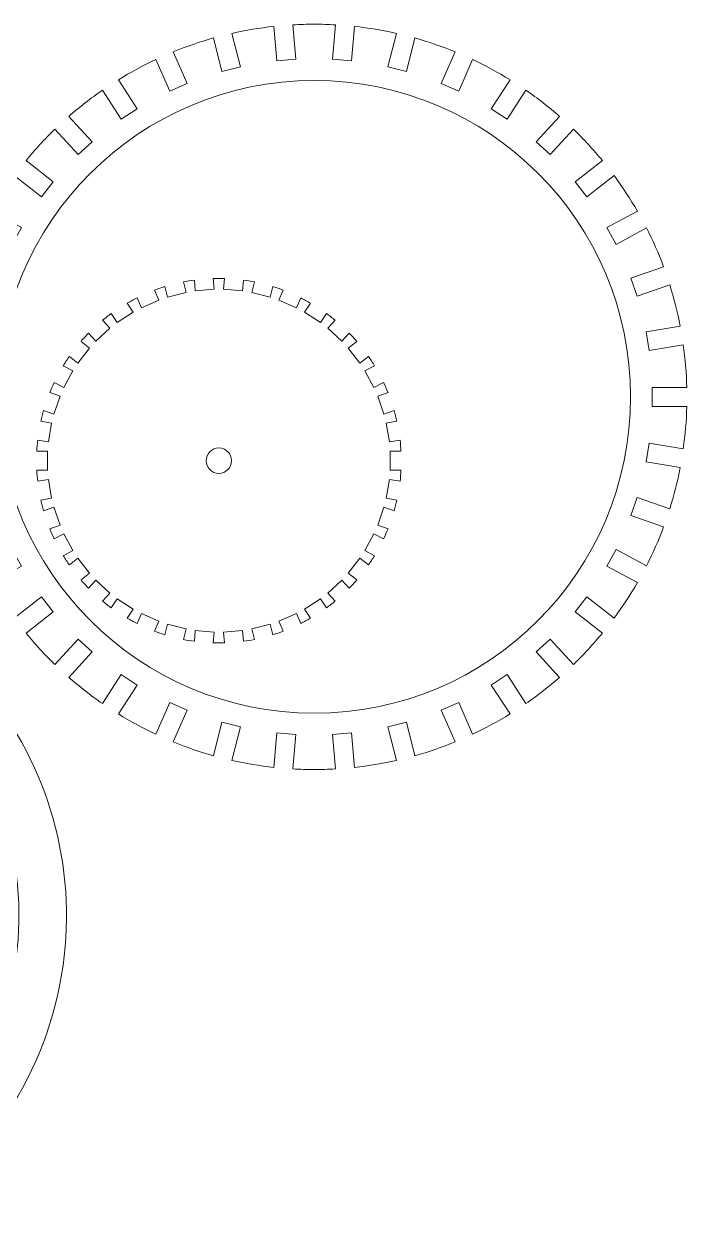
# Model space of a CAD drawing. Header units: millimetres. Extents: x -402 to 398, y -191 to 191.
# Drawn here: x 188.9 to 397.9, y -191.1 to 191.1 of the extents above; entities that cross this region are included whole.
import ezdxf

# ---------------------------------------------------------------- set-up
doc = ezdxf.new("R2010")
doc.units = ezdxf.units.MM
doc.header["$MEASUREMENT"] = 0
doc.layers.add('Layer 1', color=7, linetype='Continuous')

msp = doc.modelspace()

# ---------------------------------------------------------------- linework, layer by layer
at = {"layer": 'Layer 1', "color": 250, "lineweight": 20}
for points, knots in [([(163.9455, 89.9192), (163.3335, 85.531), (162.9638, 81.0653), (162.8503, 76.5359), (162.8503, 76.5359), (162.8503, 76.5359), (173.7305, 76.5359), (173.7305, 76.5359), (173.7305, 76.5359), (173.7305, 76.5359), (173.7305, 70.536), (173.7305, 70.536), (173.7305, 70.536), (173.7305, 70.536), (162.8503, 70.536), (162.8503, 70.536), (162.8503, 70.536), (162.9638, 66.0066), (163.3335, 61.5409), (163.9455, 57.1527), (163.9455, 57.1527), (163.9455, 57.1527), (174.6908, 58.9458), (174.6908, 58.9458), (174.6908, 58.9458), (174.6908, 58.9458), (175.6784, 53.0278), (175.6784, 53.0278), (175.6784, 53.0278), (175.6784, 53.0278), (164.9259, 51.2335), (164.9259, 51.2335), (164.9259, 51.2335), (165.7777, 46.799), (166.8786, 42.4532), (168.2137, 38.2111), (168.2137, 38.2111), (168.2137, 38.2111), (178.5333, 41.7538), (178.5333, 41.7538), (178.5333, 41.7538), (178.5333, 41.7538), (180.4816, 36.079), (180.4816, 36.079), (180.4816, 36.079), (180.4816, 36.079), (170.1614, 32.5361), (170.1614, 32.5361), (170.1614, 32.5361), (171.7319, 28.3171), (173.5377, 24.2127), (175.563, 20.2387), (175.563, 20.2387), (175.563, 20.2387), (185.1532, 25.4287), (185.1532, 25.4287), (185.1532, 25.4287), (185.1532, 25.4287), (188.0089, 20.1519), (188.0089, 20.1519), (188.0089, 20.1519), (188.0089, 20.1519), (178.4233, 14.9644), (178.4233, 14.9644), (178.4233, 14.9644), (180.6641, 11.0734), (183.1212, 7.3227), (185.7784, 3.7289), (185.7784, 3.7289), (185.7784, 3.7289), (194.3697, 10.4158), (194.3697, 10.4158), (194.3697, 10.4158), (194.3697, 10.4158), (198.055, 5.681), (198.055, 5.681), (198.055, 5.681), (198.055, 5.681), (189.4669, -1.0034), (189.4669, -1.0034), (189.4669, -1.0034), (192.3104, -4.4664), (195.3481, -7.764), (198.5631, -10.8796), (198.5631, -10.8796), (198.5631, -10.8796), (205.9316, -2.8753), (205.9316, -2.8753), (205.9316, -2.8753), (205.9316, -2.8753), (210.3459, -6.9389), (210.3459, -6.9389), (210.3459, -6.9389), (210.3459, -6.9389), (202.9764, -14.9444), (202.9764, -14.9444), (202.9764, -14.9444), (206.3425, -17.8905), (209.8783, -20.6475), (213.5671, -23.1991), (213.5671, -23.1991), (213.5671, -23.1991), (219.5235, -14.0822), (219.5235, -14.0822), (219.5235, -14.0822), (219.5235, -14.0822), (224.5464, -17.3638), (224.5464, -17.3638), (224.5464, -17.3638), (224.5464, -17.3638), (218.587, -26.4854), (218.587, -26.4854), (218.587, -26.4854), (222.384, -28.835), (226.3248, -30.9745), (230.3931, -32.8876), (230.3931, -32.8876), (230.3931, -32.8876), (234.7745, -22.8991), (234.7745, -22.8991), (234.7745, -22.8991), (234.7745, -22.8991), (240.2691, -25.3092), (240.2691, -25.3092), (240.2691, -25.3092), (240.2691, -25.3092), (235.8864, -35.3007), (235.8864, -35.3007), (235.8864, -35.3007), (240.0093, -36.9868), (244.2492, -38.4454), (248.5907, -39.661), (248.5907, -39.661), (248.5907, -39.661), (251.2689, -29.0854), (251.2689, -29.0854), (251.2689, -29.0854), (251.2689, -29.0854), (257.0852, -30.5583), (257.0852, -30.5583), (257.0852, -30.5583), (257.0852, -30.5583), (254.4082, -41.1297), (254.4082, -41.1297), (254.4082, -41.1297), (258.7388, -42.1053), (263.16, -42.8419), (267.6571, -43.3248), (267.6571, -43.3248), (267.6571, -43.3248), (268.5564, -32.4725), (268.5564, -32.4725), (268.5564, -32.4725), (268.5564, -32.4725), (274.5358, -32.968), (274.5358, -32.968), (274.5358, -32.968), (274.5358, -32.968), (273.6371, -43.8138), (273.6371, -43.8138), (273.6371, -43.8138), (275.859, -43.9389), (278.0974, -44.0023), (280.3506, -44.0023), (280.3506, -44.0023), (282.6039, -44.0023), (284.8424, -43.9389), (287.0644, -43.8138), (287.0644, -43.8138), (287.0644, -43.8138), (286.1657, -32.968), (286.1657, -32.968), (286.1657, -32.968), (286.1657, -32.968), (292.1451, -32.4725), (292.1451, -32.4725), (292.1451, -32.4725), (292.1451, -32.4725), (293.0443, -43.3249), (293.0443, -43.3249), (293.0443, -43.3249), (297.5415, -42.842), (301.9627, -42.1054), (306.2933, -41.1299), (306.2933, -41.1299), (306.2933, -41.1299), (303.6163, -30.5583), (303.6163, -30.5583), (303.6163, -30.5583), (303.6163, -30.5583), (309.4327, -29.0854), (309.4327, -29.0854), (309.4327, -29.0854), (309.4327, -29.0854), (312.1109, -39.6612), (312.1109, -39.6612), (312.1109, -39.6612), (316.4523, -38.4457), (320.6923, -36.987), (324.8151, -35.301), (324.8151, -35.301), (324.8151, -35.301), (320.4323, -25.3092), (320.4323, -25.3092), (320.4323, -25.3092), (320.4323, -25.3092), (325.9269, -22.8991), (325.9269, -22.8991), (325.9269, -22.8991), (325.9269, -22.8991), (330.3084, -32.8879), (330.3084, -32.8879), (330.3084, -32.8879), (334.3767, -30.9749), (338.3175, -28.8354), (342.1145, -26.4857), (342.1145, -26.4857), (342.1145, -26.4857), (336.155, -17.3639), (336.155, -17.3639), (336.155, -17.3639), (336.155, -17.3639), (341.178, -14.0822), (341.178, -14.0822), (341.178, -14.0822), (341.178, -14.0822), (347.1345, -23.1994), (347.1345, -23.1994), (347.1345, -23.1994), (350.8233, -20.6479), (354.3591, -17.8909), (357.7252, -14.9448), (357.7252, -14.9448), (357.7252, -14.9448), (350.3555, -6.9391), (350.3555, -6.9391), (350.3555, -6.9391), (350.3555, -6.9391), (354.7698, -2.8754), (354.7698, -2.8754), (354.7698, -2.8754), (354.7698, -2.8754), (362.1386, -10.88), (362.1386, -10.88), (362.1386, -10.88), (365.3536, -7.7644), (368.3913, -4.4668), (371.2349, -1.0037), (371.2349, -1.0037), (371.2349, -1.0037), (362.6465, 5.6809), (362.6465, 5.6809), (362.6465, 5.6809), (362.6465, 5.6809), (366.3317, 10.4158), (366.3317, 10.4158), (366.3317, 10.4158), (366.3317, 10.4158), (374.9234, 3.7286), (374.9234, 3.7286), (374.9234, 3.7286), (377.5806, 7.3224), (380.0377, 11.0731), (382.2785, 14.9641), (382.2785, 14.9641), (382.2785, 14.9641), (372.6927, 20.1517), (372.6927, 20.1517), (372.6927, 20.1517), (372.6927, 20.1517), (375.5483, 25.4287), (375.5483, 25.4287), (375.5483, 25.4287), (375.5483, 25.4287), (385.1389, 20.2385), (385.1389, 20.2385), (385.1389, 20.2385), (387.1641, 24.2124), (388.97, 28.3168), (390.5404, 32.5358), (390.5404, 32.5358), (390.5404, 32.5358), (380.22, 36.0788), (380.22, 36.0788), (380.22, 36.0788), (380.22, 36.0788), (382.168, 41.7538), (382.168, 41.7538), (382.168, 41.7538), (382.168, 41.7538), (392.4883, 38.2109), (392.4883, 38.2109), (392.4883, 38.2109), (393.8233, 42.4529), (394.9243, 46.7988), (395.776, 51.2332), (395.776, 51.2332), (395.776, 51.2332), (385.0231, 53.0276), (385.0231, 53.0276), (385.0231, 53.0276), (385.0231, 53.0276), (386.0105, 58.9457), (386.0105, 58.9457), (386.0105, 58.9457), (386.0105, 58.9457), (396.7565, 57.1525), (396.7565, 57.1525), (396.7565, 57.1525), (397.3685, 61.5407), (397.7382, 66.0065), (397.8517, 70.5359), (397.8517, 70.5359), (397.8517, 70.5359), (386.9711, 70.5359), (386.9711, 70.5359), (386.9711, 70.5359), (386.9711, 70.5359), (386.9711, 76.5358), (386.9711, 76.5358), (386.9711, 76.5358), (386.9711, 76.5358), (397.8518, 76.5358), (397.8518, 76.5358), (397.8518, 76.5358), (397.7383, 81.0652), (397.3686, 85.531), (396.7566, 89.9192), (396.7566, 89.9192), (396.7566, 89.9192), (386.0108, 88.126), (386.0108, 88.126), (386.0108, 88.126), (386.0108, 88.126), (385.0232, 94.044), (385.0232, 94.044), (385.0232, 94.044), (385.0232, 94.044), (395.7762, 95.8383), (395.7762, 95.8383), (395.7762, 95.8383), (394.9244, 100.2729), (393.8234, 104.6188), (392.4884, 108.8609), (392.4884, 108.8609), (392.4884, 108.8609), (382.1683, 105.318), (382.1683, 105.318), (382.1683, 105.318), (382.1683, 105.318), (380.22, 110.9928), (380.22, 110.9928), (380.22, 110.9928), (380.22, 110.9928), (390.5406, 114.5359), (390.5406, 114.5359), (390.5406, 114.5359), (388.9701, 118.7549), (387.1643, 122.8593), (385.139, 126.8333), (385.139, 126.8333), (385.139, 126.8333), (375.5484, 121.6431), (375.5484, 121.6431), (375.5484, 121.6431), (375.5484, 121.6431), (372.6927, 126.9199), (372.6927, 126.9199), (372.6927, 126.9199), (372.6927, 126.9199), (382.2787, 132.1076), (382.2787, 132.1076), (382.2787, 132.1076), (380.0379, 135.9987), (377.5807, 139.7493), (374.9236, 143.3432), (374.9236, 143.3432), (374.9236, 143.3432), (366.3319, 136.656), (366.3319, 136.656), (366.3319, 136.656), (366.3319, 136.656), (362.6466, 141.3908), (362.6466, 141.3908), (362.6466, 141.3908), (362.6466, 141.3908), (371.2351, 148.0755), (371.2351, 148.0755), (371.2351, 148.0755), (368.3915, 151.5385), (365.3538, 154.8361), (362.1388, 157.9517), (362.1388, 157.9517), (362.1388, 157.9517), (354.77, 149.9471), (354.77, 149.9471), (354.77, 149.9471), (354.77, 149.9471), (350.3557, 154.0107), (350.3557, 154.0107), (350.3557, 154.0107), (350.3557, 154.0107), (357.7255, 162.0165), (357.7255, 162.0165), (357.7255, 162.0165), (354.3593, 164.9626), (350.8235, 167.7197), (347.1347, 170.2712), (347.1347, 170.2712), (347.1347, 170.2712), (341.1781, 161.154), (341.1781, 161.154), (341.1781, 161.154), (341.1781, 161.154), (336.1552, 164.4356), (336.1552, 164.4356), (336.1552, 164.4356), (336.1552, 164.4356), (342.1148, 173.5575), (342.1148, 173.5575), (342.1148, 173.5575), (338.3178, 175.9071), (334.377, 178.0466), (330.3086, 179.9597), (330.3086, 179.9597), (330.3086, 179.9597), (325.9271, 169.9709), (325.9271, 169.9709), (325.9271, 169.9709), (325.9271, 169.9709), (320.4325, 172.381), (320.4325, 172.381), (320.4325, 172.381), (320.4325, 172.381), (324.8153, 182.3728), (324.8153, 182.3728), (324.8153, 182.3728), (320.6924, 184.0589), (316.4525, 185.5175), (312.1109, 186.7331), (312.1109, 186.7331), (312.1109, 186.7331), (309.4327, 176.1572), (309.4327, 176.1572), (309.4327, 176.1572), (309.4327, 176.1572), (303.6164, 177.6301), (303.6164, 177.6301), (303.6164, 177.6301), (303.6164, 177.6301), (306.2935, 188.2017), (306.2935, 188.2017), (306.2935, 188.2017), (301.9628, 189.1773), (297.5416, 189.9139), (293.0445, 190.3968), (293.0445, 190.3968), (293.0445, 190.3968), (292.1452, 179.5443), (292.1452, 179.5443), (292.1452, 179.5443), (292.1452, 179.5443), (286.1658, 180.0398), (286.1658, 180.0398), (286.1658, 180.0398), (286.1658, 180.0398), (287.0645, 190.8857), (287.0645, 190.8857), (287.0645, 190.8857), (284.8427, 191.0108), (282.6044, 191.0742), (280.3513, 191.0742), (280.3513, 191.0742), (278.0979, 191.0742), (275.8593, 191.0108), (273.6372, 190.8857), (273.6372, 190.8857), (273.6372, 190.8857), (274.5359, 180.0398), (274.5359, 180.0398), (274.5359, 180.0398), (274.5359, 180.0398), (268.5565, 179.5443), (268.5565, 179.5443), (268.5565, 179.5443), (268.5565, 179.5443), (267.6572, 190.3967), (267.6572, 190.3967), (267.6572, 190.3967), (263.1601, 189.9138), (258.7389, 189.1772), (254.4083, 188.2016), (254.4083, 188.2016), (254.4083, 188.2016), (257.0853, 177.6301), (257.0853, 177.6301), (257.0853, 177.6301), (257.0853, 177.6301), (251.2689, 176.1572), (251.2689, 176.1572), (251.2689, 176.1572), (251.2689, 176.1572), (248.5908, 186.733), (248.5908, 186.733), (248.5908, 186.733), (244.2493, 185.5174), (240.0094, 184.0587), (235.8866, 182.3727), (235.8866, 182.3727), (235.8866, 182.3727), (240.2693, 172.381), (240.2693, 172.381), (240.2693, 172.381), (240.2693, 172.381), (234.7747, 169.9709), (234.7747, 169.9709), (234.7747, 169.9709), (234.7747, 169.9709), (230.3933, 179.9596), (230.3933, 179.9596), (230.3933, 179.9596), (226.3249, 178.0465), (222.3842, 175.907), (218.5872, 173.5574), (218.5872, 173.5574), (218.5872, 173.5574), (224.5466, 164.4357), (224.5466, 164.4357), (224.5466, 164.4357), (224.5466, 164.4357), (219.5236, 161.154), (219.5236, 161.154), (219.5236, 161.154), (219.5236, 161.154), (213.5672, 170.271), (213.5672, 170.271), (213.5672, 170.271), (209.8784, 167.7195), (206.3427, 164.9625), (202.9765, 162.0164), (202.9765, 162.0164), (202.9765, 162.0164), (210.3461, 154.0109), (210.3461, 154.0109), (210.3461, 154.0109), (210.3461, 154.0109), (205.9318, 149.9472), (205.9318, 149.9472), (205.9318, 149.9472), (205.9318, 149.9472), (198.5632, 157.9516), (198.5632, 157.9516), (198.5632, 157.9516), (195.3482, 154.836), (192.3105, 151.5384), (189.467, 148.0754), (189.467, 148.0754), (189.467, 148.0754), (198.0551, 141.3909), (198.0551, 141.3909), (198.0551, 141.3909), (198.0551, 141.3909), (194.3699, 136.656), (194.3699, 136.656), (194.3699, 136.656), (194.3699, 136.656), (185.7784, 143.343), (185.7784, 143.343), (185.7784, 143.343), (183.1213, 139.7492), (180.6641, 135.9986), (178.4234, 132.1076), (178.4234, 132.1076), (178.4234, 132.1076), (188.0089, 126.9201), (188.0089, 126.9201), (188.0089, 126.9201), (188.0089, 126.9201), (185.1533, 121.6431), (185.1533, 121.6431), (185.1533, 121.6431), (185.1533, 121.6431), (175.563, 126.8331), (175.563, 126.8331), (175.563, 126.8331), (173.5378, 122.8592), (171.7319, 118.7549), (170.1615, 114.5359), (170.1615, 114.5359), (170.1615, 114.5359), (180.4816, 110.993), (180.4816, 110.993), (180.4816, 110.993), (180.4816, 110.993), (178.5336, 105.318), (178.5336, 105.318), (178.5336, 105.318), (178.5336, 105.318), (168.2137, 108.8608), (168.2137, 108.8608), (168.2137, 108.8608), (166.8787, 104.6188), (165.7777, 100.273), (164.926, 95.8385), (164.926, 95.8385), (164.926, 95.8385), (175.6785, 94.0442), (175.6785, 94.0442), (175.6785, 94.0442), (175.6785, 94.0442), (174.6911, 88.1261), (174.6911, 88.1261), (174.6911, 88.1261), (174.6911, 88.1261), (163.9455, 89.9192), (163.9455, 89.9192)], [0, 0, 0, 0, 0.00645161, 0.00645161, 0.00645161, 0.00645161, 0.01290323, 0.01290323, 0.01290323, 0.01290323, 0.01935484, 0.01935484, 0.01935484, 0.01935484, 0.02580645, 0.02580645, 0.02580645, 0.02580645, 0.03225806, 0.03225806, 0.03225806, 0.03225806, 0.03870968, 0.03870968, 0.03870968, 0.03870968, 0.04516129, 0.04516129, 0.04516129, 0.04516129, 0.0516129, 0.0516129, 0.0516129, 0.0516129, 0.05806452, 0.05806452, 0.05806452, 0.05806452, 0.06451613, 0.06451613, 0.06451613, 0.06451613, 0.07096774, 0.07096774, 0.07096774, 0.07096774, 0.07741935, 0.07741935, 0.07741935, 0.07741935, 0.08387097, 0.08387097, 0.08387097, 0.08387097, 0.09032258, 0.09032258, 0.09032258, 0.09032258, 0.09677419, 0.09677419, 0.09677419, 0.09677419, 0.10322581, 0.10322581, 0.10322581, 0.10322581, 0.10967742, 0.10967742, 0.10967742, 0.10967742, 0.11612903, 0.11612903, 0.11612903, 0.11612903, 0.12258065, 0.12258065, 0.12258065, 0.12258065, 0.12903226, 0.12903226, 0.12903226, 0.12903226, 0.13548387, 0.13548387, 0.13548387, 0.13548387, 0.14193548, 0.14193548, 0.14193548, 0.14193548, 0.1483871, 0.1483871, 0.1483871, 0.1483871, 0.15483871, 0.15483871, 0.15483871, 0.15483871, 0.16129032, 0.16129032, 0.16129032, 0.16129032, 0.16774194, 0.16774194, 0.16774194, 0.16774194, 0.17419355, 0.17419355, 0.17419355, 0.17419355, 0.18064516, 0.18064516, 0.18064516, 0.18064516, 0.18709677, 0.18709677, 0.18709677, 0.18709677, 0.19354839, 0.19354839, 0.19354839, 0.19354839, 0.2, 0.2, 0.2, 0.2, 0.20645161, 0.20645161, 0.20645161, 0.20645161, 0.21290323, 0.21290323, 0.21290323, 0.21290323, 0.21935484, 0.21935484, 0.21935484, 0.21935484, 0.22580645, 0.22580645, 0.22580645, 0.22580645, 0.23225806, 0.23225806, 0.23225806, 0.23225806, 0.23870968, 0.23870968, 0.23870968, 0.23870968, 0.24516129, 0.24516129, 0.24516129, 0.24516129, 0.2516129, 0.2516129, 0.2516129, 0.2516129, 0.25806452, 0.25806452, 0.25806452, 0.25806452, 0.26451613, 0.26451613, 0.26451613, 0.26451613, 0.27096774, 0.27096774, 0.27096774, 0.27096774, 0.27741935, 0.27741935, 0.27741935, 0.27741935, 0.28387097, 0.28387097, 0.28387097, 0.28387097, 0.29032258, 0.29032258, 0.29032258, 0.29032258, 0.29677419, 0.29677419, 0.29677419, 0.29677419, 0.30322581, 0.30322581, 0.30322581, 0.30322581, 0.30967742, 0.30967742, 0.30967742, 0.30967742, 0.31612903, 0.31612903, 0.31612903, 0.31612903, 0.32258065, 0.32258065, 0.32258065, 0.32258065, 0.32903226, 0.32903226, 0.32903226, 0.32903226, 0.33548387, 0.33548387, 0.33548387, 0.33548387, 0.34193548, 0.34193548, 0.34193548, 0.34193548, 0.3483871, 0.3483871, 0.3483871, 0.3483871, 0.35483871, 0.35483871, 0.35483871, 0.35483871, 0.36129032, 0.36129032, 0.36129032, 0.36129032, 0.36774194, 0.36774194, 0.36774194, 0.36774194, 0.37419355, 0.37419355, 0.37419355, 0.37419355, 0.38064516, 0.38064516, 0.38064516, 0.38064516, 0.38709677, 0.38709677, 0.38709677, 0.38709677, 0.39354839, 0.39354839, 0.39354839, 0.39354839, 0.4, 0.4, 0.4, 0.4, 0.40645161, 0.40645161, 0.40645161, 0.40645161, 0.41290323, 0.41290323, 0.41290323, 0.41290323, 0.41935484, 0.41935484, 0.41935484, 0.41935484, 0.42580645, 0.42580645, 0.42580645, 0.42580645, 0.43225806, 0.43225806, 0.43225806, 0.43225806, 0.43870968, 0.43870968, 0.43870968, 0.43870968, 0.44516129, 0.44516129, 0.44516129, 0.44516129, 0.4516129, 0.4516129, 0.4516129, 0.4516129, 0.45806452, 0.45806452, 0.45806452, 0.45806452, 0.46451613, 0.46451613, 0.46451613, 0.46451613, 0.47096774, 0.47096774, 0.47096774, 0.47096774, 0.47741935, 0.47741935, 0.47741935, 0.47741935, 0.48387097, 0.48387097, 0.48387097, 0.48387097, 0.49032258, 0.49032258, 0.49032258, 0.49032258, 0.49677419, 0.49677419, 0.49677419, 0.49677419, 0.50322581, 0.50322581, 0.50322581, 0.50322581, 0.50967742, 0.50967742, 0.50967742, 0.50967742, 0.51612903, 0.51612903, 0.51612903, 0.51612903, 0.52258065, 0.52258065, 0.52258065, 0.52258065, 0.52903226, 0.52903226, 0.52903226, 0.52903226, 0.53548387, 0.53548387, 0.53548387, 0.53548387, 0.54193548, 0.54193548, 0.54193548, 0.54193548, 0.5483871, 0.5483871, 0.5483871, 0.5483871, 0.55483871, 0.55483871, 0.55483871, 0.55483871, 0.56129032, 0.56129032, 0.56129032, 0.56129032, 0.56774194, 0.56774194, 0.56774194, 0.56774194, 0.57419355, 0.57419355, 0.57419355, 0.57419355, 0.58064516, 0.58064516, 0.58064516, 0.58064516, 0.58709677, 0.58709677, 0.58709677, 0.58709677, 0.59354839, 0.59354839, 0.59354839, 0.59354839, 0.6, 0.6, 0.6, 0.6, 0.60645161, 0.60645161, 0.60645161, 0.60645161, 0.61290323, 0.61290323, 0.61290323, 0.61290323, 0.61935484, 0.61935484, 0.61935484, 0.61935484, 0.62580645, 0.62580645, 0.62580645, 0.62580645, 0.63225806, 0.63225806, 0.63225806, 0.63225806, 0.63870968, 0.63870968, 0.63870968, 0.63870968, 0.64516129, 0.64516129, 0.64516129, 0.64516129, 0.6516129, 0.6516129, 0.6516129, 0.6516129, 0.65806452, 0.65806452, 0.65806452, 0.65806452, 0.66451613, 0.66451613, 0.66451613, 0.66451613, 0.67096774, 0.67096774, 0.67096774, 0.67096774, 0.67741935, 0.67741935, 0.67741935, 0.67741935, 0.68387097, 0.68387097, 0.68387097, 0.68387097, 0.69032258, 0.69032258, 0.69032258, 0.69032258, 0.69677419, 0.69677419, 0.69677419, 0.69677419, 0.70322581, 0.70322581, 0.70322581, 0.70322581, 0.70967742, 0.70967742, 0.70967742, 0.70967742, 0.71612903, 0.71612903, 0.71612903, 0.71612903, 0.72258065, 0.72258065, 0.72258065, 0.72258065, 0.72903226, 0.72903226, 0.72903226, 0.72903226, 0.73548387, 0.73548387, 0.73548387, 0.73548387, 0.74193548, 0.74193548, 0.74193548, 0.74193548, 0.7483871, 0.7483871, 0.7483871, 0.7483871, 0.75483871, 0.75483871, 0.75483871, 0.75483871, 0.76129032, 0.76129032, 0.76129032, 0.76129032, 0.76774194, 0.76774194, 0.76774194, 0.76774194, 0.77419355, 0.77419355, 0.77419355, 0.77419355, 0.78064516, 0.78064516, 0.78064516, 0.78064516, 0.78709677, 0.78709677, 0.78709677, 0.78709677, 0.79354839, 0.79354839, 0.79354839, 0.79354839, 0.8, 0.8, 0.8, 0.8, 0.80645161, 0.80645161, 0.80645161, 0.80645161, 0.81290323, 0.81290323, 0.81290323, 0.81290323, 0.81935484, 0.81935484, 0.81935484, 0.81935484, 0.82580645, 0.82580645, 0.82580645, 0.82580645, 0.83225806, 0.83225806, 0.83225806, 0.83225806, 0.83870968, 0.83870968, 0.83870968, 0.83870968, 0.84516129, 0.84516129, 0.84516129, 0.84516129, 0.8516129, 0.8516129, 0.8516129, 0.8516129, 0.85806452, 0.85806452, 0.85806452, 0.85806452, 0.86451613, 0.86451613, 0.86451613, 0.86451613, 0.87096774, 0.87096774, 0.87096774, 0.87096774, 0.87741935, 0.87741935, 0.87741935, 0.87741935, 0.88387097, 0.88387097, 0.88387097, 0.88387097, 0.89032258, 0.89032258, 0.89032258, 0.89032258, 0.89677419, 0.89677419, 0.89677419, 0.89677419, 0.90322581, 0.90322581, 0.90322581, 0.90322581, 0.90967742, 0.90967742, 0.90967742, 0.90967742, 0.91612903, 0.91612903, 0.91612903, 0.91612903, 0.92258065, 0.92258065, 0.92258065, 0.92258065, 0.92903226, 0.92903226, 0.92903226, 0.92903226, 0.93548387, 0.93548387, 0.93548387, 0.93548387, 0.94193548, 0.94193548, 0.94193548, 0.94193548, 0.9483871, 0.9483871, 0.9483871, 0.9483871, 0.95483871, 0.95483871, 0.95483871, 0.95483871, 0.96129032, 0.96129032, 0.96129032, 0.96129032, 0.96774194, 0.96774194, 0.96774194, 0.96774194, 0.97419355, 0.97419355, 0.97419355, 0.97419355, 0.98064516, 0.98064516, 0.98064516, 0.98064516, 0.98709677, 0.98709677, 0.98709677, 0.98709677, 1, 1, 1, 1]), ([(280.3512, 173.3222), (335.4615, 173.3222), (380.1373, 128.6463), (380.1373, 73.5354), (380.1373, 73.5354), (380.137, 18.4251), (335.461, -26.2505), (280.3507, -26.2503), (280.3507, -26.2503), (225.2403, -26.2501), (180.5646, 18.4258), (180.5648, 73.5362), (180.5648, 73.5362), (180.5649, 128.6466), (225.2408, 173.3223), (280.3512, 173.3222)], [0, 0, 0, 0, 0.2, 0.2, 0.2, 0.2, 0.4, 0.4, 0.4, 0.4, 0.6, 0.6, 0.6, 0.6, 1, 1, 1, 1]), ([(229.9768, 107.1993), (229.9768, 107.1993), (231.3513, 104.0658), (231.3513, 104.0658), (231.3513, 104.0658), (231.3513, 104.0658), (225.8566, 101.6557), (225.8566, 101.6557), (225.8566, 101.6557), (225.8566, 101.6557), (224.4822, 104.7892), (224.4822, 104.7892), (224.4822, 104.7892), (223.4382, 104.2647), (222.4104, 103.7085), (221.4003, 103.1214), (221.4003, 103.1214), (221.4003, 103.1214), (223.2718, 100.2568), (223.2718, 100.2568), (223.2718, 100.2568), (223.2718, 100.2568), (218.2488, 96.9751), (218.2488, 96.9751), (218.2488, 96.9751), (218.2488, 96.9751), (216.3773, 99.8397), (216.3773, 99.8397), (216.3773, 99.8397), (215.4339, 99.1505), (214.5117, 98.4327), (213.612, 97.6874), (213.612, 97.6874), (213.612, 97.6874), (215.9295, 95.1699), (215.9295, 95.1699), (215.9295, 95.1699), (215.9295, 95.1699), (211.5151, 91.1062), (211.5151, 91.1062), (211.5151, 91.1062), (211.5151, 91.1062), (209.1977, 93.6237), (209.1977, 93.6237), (209.1977, 93.6237), (208.3806, 92.7886), (207.5891, 91.9288), (206.8244, 91.0456), (206.8244, 91.0456), (206.8244, 91.0456), (209.5246, 88.9439), (209.5246, 88.9439), (209.5246, 88.9439), (209.5246, 88.9439), (205.8393, 84.2091), (205.8393, 84.2091), (205.8393, 84.2091), (205.8393, 84.2091), (203.1391, 86.3107), (203.1391, 86.3107), (203.1391, 86.3107), (202.4706, 85.3525), (201.8314, 84.3742), (201.2225, 83.3771), (201.2225, 83.3771), (201.2225, 83.3771), (204.2318, 81.7486), (204.2318, 81.7486), (204.2318, 81.7486), (204.2318, 81.7486), (201.3761, 76.4717), (201.3761, 76.4717), (201.3761, 76.4717), (201.3761, 76.4717), (198.3668, 78.1003), (198.3668, 78.1003), (198.3668, 78.1003), (197.8651, 77.0452), (197.3957, 75.975), (196.9592, 74.8912), (196.9592, 74.8912), (196.9592, 74.8912), (200.1955, 73.7802), (200.1955, 73.7802), (200.1955, 73.7802), (200.1955, 73.7802), (198.2473, 68.1053), (198.2473, 68.1053), (198.2473, 68.1053), (198.2473, 68.1053), (195.011, 69.2163), (195.011, 69.2163), (195.011, 69.2163), (194.6898, 68.093), (194.4029, 66.9602), (194.1508, 65.8194), (194.1508, 65.8194), (194.1508, 65.8194), (197.5258, 65.2562), (197.5258, 65.2562), (197.5258, 65.2562), (197.5258, 65.2562), (196.5382, 59.338), (196.5382, 59.338), (196.5382, 59.338), (196.5382, 59.338), (193.1632, 59.9012), (193.1632, 59.9012), (193.1632, 59.9012), (193.0313, 58.7404), (192.9348, 57.5757), (192.8738, 56.409), (192.8738, 56.409), (192.8738, 56.409), (196.2955, 56.409), (196.2955, 56.409), (196.2955, 56.409), (196.2955, 56.409), (196.2955, 50.409), (196.2955, 50.409), (196.2955, 50.409), (196.2955, 50.409), (192.8738, 50.409), (192.8738, 50.409), (192.8738, 50.409), (192.9348, 49.2423), (193.0313, 48.0776), (193.1632, 46.9168), (193.1632, 46.9168), (193.1632, 46.9168), (196.5382, 47.48), (196.5382, 47.48), (196.5382, 47.48), (196.5382, 47.48), (197.5258, 41.5618), (197.5258, 41.5618), (197.5258, 41.5618), (197.5258, 41.5618), (194.1508, 40.9986), (194.1508, 40.9986), (194.1508, 40.9986), (194.4029, 39.8578), (194.6898, 38.725), (195.011, 37.6017), (195.011, 37.6017), (195.011, 37.6017), (198.2473, 38.7127), (198.2473, 38.7127), (198.2473, 38.7127), (198.2473, 38.7127), (200.1955, 33.0378), (200.1955, 33.0378), (200.1955, 33.0378), (200.1955, 33.0378), (196.9592, 31.9268), (196.9592, 31.9268), (196.9592, 31.9268), (197.3957, 30.843), (197.8651, 29.7728), (198.3668, 28.7177), (198.3668, 28.7177), (198.3668, 28.7177), (201.3761, 30.3463), (201.3761, 30.3463), (201.3761, 30.3463), (201.3761, 30.3463), (204.2318, 25.0694), (204.2318, 25.0694), (204.2318, 25.0694), (204.2318, 25.0694), (201.2225, 23.4409), (201.2225, 23.4409), (201.2225, 23.4409), (201.8314, 22.4438), (202.4706, 21.4655), (203.1391, 20.5073), (203.1391, 20.5073), (203.1391, 20.5073), (205.8393, 22.6089), (205.8393, 22.6089), (205.8393, 22.6089), (205.8393, 22.6089), (209.5246, 17.8741), (209.5246, 17.8741), (209.5246, 17.8741), (209.5246, 17.8741), (206.8244, 15.7724), (206.8244, 15.7724), (206.8244, 15.7724), (207.5891, 14.8892), (208.3806, 14.0294), (209.1977, 13.1943), (209.1977, 13.1943), (209.1977, 13.1943), (211.5151, 15.7118), (211.5151, 15.7118), (211.5151, 15.7118), (211.5151, 15.7118), (215.9295, 11.6481), (215.9295, 11.6481), (215.9295, 11.6481), (215.9295, 11.6481), (213.612, 9.1306), (213.612, 9.1306), (213.612, 9.1306), (214.5117, 8.3853), (215.4339, 7.6675), (216.3773, 6.9783), (216.3773, 6.9783), (216.3773, 6.9783), (218.2488, 9.8429), (218.2488, 9.8429), (218.2488, 9.8429), (218.2488, 9.8429), (223.2718, 6.5612), (223.2718, 6.5612), (223.2718, 6.5612), (223.2718, 6.5612), (221.4003, 3.6966), (221.4003, 3.6966), (221.4003, 3.6966), (222.4104, 3.1095), (223.4382, 2.5533), (224.4822, 2.0288), (224.4822, 2.0288), (224.4822, 2.0288), (225.8566, 5.1623), (225.8566, 5.1623), (225.8566, 5.1623), (225.8566, 5.1623), (231.3513, 2.7522), (231.3513, 2.7522), (231.3513, 2.7522), (231.3513, 2.7522), (229.9768, -0.3813), (229.9768, -0.3813), (229.9768, -0.3813), (231.0697, -0.7942), (232.175, -1.1736), (233.2911, -1.5191), (233.2911, -1.5191), (233.2911, -1.5191), (234.1311, 1.7978), (234.1311, 1.7978), (234.1311, 1.7978), (234.1311, 1.7978), (239.9475, 0.3249), (239.9475, 0.3249), (239.9475, 0.3249), (239.9475, 0.3249), (239.1075, -2.9921), (239.1075, -2.9921), (239.1075, -2.9921), (240.2535, -3.2194), (241.4062, -3.4117), (242.5639, -3.5688), (242.5639, -3.5688), (242.5639, -3.5688), (242.8465, -0.1588), (242.8465, -0.1588), (242.8465, -0.1588), (242.8465, -0.1588), (248.826, -0.6543), (248.826, -0.6543), (248.826, -0.6543), (248.826, -0.6543), (248.5434, -4.0643), (248.5434, -4.0643), (248.5434, -4.0643), (249.7112, -4.0999), (250.8798, -4.0999), (252.0476, -4.0643), (252.0476, -4.0643), (252.0476, -4.0643), (251.765, -0.6543), (251.765, -0.6543), (251.765, -0.6543), (251.765, -0.6543), (257.7445, -0.1588), (257.7445, -0.1588), (257.7445, -0.1588), (257.7445, -0.1588), (258.0271, -3.5688), (258.0271, -3.5688), (258.0271, -3.5688), (259.1848, -3.4117), (260.3375, -3.2194), (261.4835, -2.9921), (261.4835, -2.9921), (261.4835, -2.9921), (260.6435, 0.3249), (260.6435, 0.3249), (260.6435, 0.3249), (260.6435, 0.3249), (266.4599, 1.7978), (266.4599, 1.7978), (266.4599, 1.7978), (266.4599, 1.7978), (267.2999, -1.5191), (267.2999, -1.5191), (267.2999, -1.5191), (268.416, -1.1736), (269.5213, -0.7942), (270.6142, -0.3813), (270.6142, -0.3813), (270.6142, -0.3813), (269.2397, 2.7522), (269.2397, 2.7522), (269.2397, 2.7522), (269.2397, 2.7522), (274.7344, 5.1623), (274.7344, 5.1623), (274.7344, 5.1623), (274.7344, 5.1623), (276.1088, 2.0288), (276.1088, 2.0288), (276.1088, 2.0288), (277.1528, 2.5533), (278.1806, 3.1095), (279.1907, 3.6966), (279.1907, 3.6966), (279.1907, 3.6966), (277.3192, 6.5612), (277.3192, 6.5612), (277.3192, 6.5612), (277.3192, 6.5612), (282.3422, 9.8429), (282.3422, 9.8429), (282.3422, 9.8429), (282.3422, 9.8429), (284.2137, 6.9783), (284.2137, 6.9783), (284.2137, 6.9783), (285.1571, 7.6675), (286.0793, 8.3853), (286.979, 9.1306), (286.979, 9.1306), (286.979, 9.1306), (284.6615, 11.6481), (284.6615, 11.6481), (284.6615, 11.6481), (284.6615, 11.6481), (289.0759, 15.7118), (289.0759, 15.7118), (289.0759, 15.7118), (289.0759, 15.7118), (291.3933, 13.1943), (291.3933, 13.1943), (291.3933, 13.1943), (292.2104, 14.0294), (293.0019, 14.8892), (293.7666, 15.7724), (293.7666, 15.7724), (293.7666, 15.7724), (291.0664, 17.8741), (291.0664, 17.8741), (291.0664, 17.8741), (291.0664, 17.8741), (294.7517, 22.6089), (294.7517, 22.6089), (294.7517, 22.6089), (294.7517, 22.6089), (297.4519, 20.5073), (297.4519, 20.5073), (297.4519, 20.5073), (298.1204, 21.4655), (298.7596, 22.4438), (299.3685, 23.4409), (299.3685, 23.4409), (299.3685, 23.4409), (296.3592, 25.0694), (296.3592, 25.0694), (296.3592, 25.0694), (296.3592, 25.0694), (299.2149, 30.3463), (299.2149, 30.3463), (299.2149, 30.3463), (299.2149, 30.3463), (302.2242, 28.7177), (302.2242, 28.7177), (302.2242, 28.7177), (302.7259, 29.7728), (303.1953, 30.843), (303.6318, 31.9268), (303.6318, 31.9268), (303.6318, 31.9268), (300.3955, 33.0378), (300.3955, 33.0378), (300.3955, 33.0378), (300.3955, 33.0378), (302.3437, 38.7127), (302.3437, 38.7127), (302.3437, 38.7127), (302.3437, 38.7127), (305.58, 37.6017), (305.58, 37.6017), (305.58, 37.6017), (305.9012, 38.725), (306.1881, 39.8578), (306.4402, 40.9986), (306.4402, 40.9986), (306.4402, 40.9986), (303.0652, 41.5618), (303.0652, 41.5618), (303.0652, 41.5618), (303.0652, 41.5618), (304.0528, 47.48), (304.0528, 47.48), (304.0528, 47.48), (304.0528, 47.48), (307.4278, 46.9168), (307.4278, 46.9168), (307.4278, 46.9168), (307.5597, 48.0776), (307.6562, 49.2423), (307.7172, 50.409), (307.7172, 50.409), (307.7172, 50.409), (304.2955, 50.409), (304.2955, 50.409), (304.2955, 50.409), (304.2955, 50.409), (304.2955, 56.409), (304.2955, 56.409), (304.2955, 56.409), (304.2955, 56.409), (307.7172, 56.409), (307.7172, 56.409), (307.7172, 56.409), (307.6562, 57.5757), (307.5597, 58.7404), (307.4278, 59.9012), (307.4278, 59.9012), (307.4278, 59.9012), (304.0528, 59.338), (304.0528, 59.338), (304.0528, 59.338), (304.0528, 59.338), (303.0652, 65.2562), (303.0652, 65.2562), (303.0652, 65.2562), (303.0652, 65.2562), (306.4402, 65.8194), (306.4402, 65.8194), (306.4402, 65.8194), (306.1881, 66.9602), (305.9012, 68.093), (305.58, 69.2163), (305.58, 69.2163), (305.58, 69.2163), (302.3437, 68.1053), (302.3437, 68.1053), (302.3437, 68.1053), (302.3437, 68.1053), (300.3955, 73.7802), (300.3955, 73.7802), (300.3955, 73.7802), (300.3955, 73.7802), (303.6318, 74.8912), (303.6318, 74.8912), (303.6318, 74.8912), (303.1953, 75.975), (302.7259, 77.0452), (302.2242, 78.1003), (302.2242, 78.1003), (302.2242, 78.1003), (299.2149, 76.4717), (299.2149, 76.4717), (299.2149, 76.4717), (299.2149, 76.4717), (296.3592, 81.7486), (296.3592, 81.7486), (296.3592, 81.7486), (296.3592, 81.7486), (299.3685, 83.3771), (299.3685, 83.3771), (299.3685, 83.3771), (298.7596, 84.3742), (298.1204, 85.3525), (297.4519, 86.3107), (297.4519, 86.3107), (297.4519, 86.3107), (294.7517, 84.2091), (294.7517, 84.2091), (294.7517, 84.2091), (294.7517, 84.2091), (291.0664, 88.9439), (291.0664, 88.9439), (291.0664, 88.9439), (291.0664, 88.9439), (293.7666, 91.0456), (293.7666, 91.0456), (293.7666, 91.0456), (293.0019, 91.9288), (292.2104, 92.7886), (291.3933, 93.6237), (291.3933, 93.6237), (291.3933, 93.6237), (289.0759, 91.1062), (289.0759, 91.1062), (289.0759, 91.1062), (289.0759, 91.1062), (284.6615, 95.1699), (284.6615, 95.1699), (284.6615, 95.1699), (284.6615, 95.1699), (286.979, 97.6874), (286.979, 97.6874), (286.979, 97.6874), (286.0793, 98.4327), (285.1571, 99.1505), (284.2137, 99.8397), (284.2137, 99.8397), (284.2137, 99.8397), (282.3422, 96.9751), (282.3422, 96.9751), (282.3422, 96.9751), (282.3422, 96.9751), (277.3192, 100.2568), (277.3192, 100.2568), (277.3192, 100.2568), (277.3192, 100.2568), (279.1907, 103.1214), (279.1907, 103.1214), (279.1907, 103.1214), (278.1806, 103.7085), (277.1528, 104.2647), (276.1088, 104.7892), (276.1088, 104.7892), (276.1088, 104.7892), (274.7344, 101.6557), (274.7344, 101.6557), (274.7344, 101.6557), (274.7344, 101.6557), (269.2397, 104.0658), (269.2397, 104.0658), (269.2397, 104.0658), (269.2397, 104.0658), (270.6142, 107.1993), (270.6142, 107.1993), (270.6142, 107.1993), (269.5213, 107.6122), (268.416, 107.9916), (267.2999, 108.3371), (267.2999, 108.3371), (267.2999, 108.3371), (266.4599, 105.0202), (266.4599, 105.0202), (266.4599, 105.0202), (266.4599, 105.0202), (260.6435, 106.4931), (260.6435, 106.4931), (260.6435, 106.4931), (260.6435, 106.4931), (261.4835, 109.8101), (261.4835, 109.8101), (261.4835, 109.8101), (260.3375, 110.0374), (259.1848, 110.2297), (258.0271, 110.3868), (258.0271, 110.3868), (258.0271, 110.3868), (257.7445, 106.9768), (257.7445, 106.9768), (257.7445, 106.9768), (257.7445, 106.9768), (251.765, 107.4724), (251.765, 107.4724), (251.765, 107.4724), (251.765, 107.4724), (252.0476, 110.8823), (252.0476, 110.8823), (252.0476, 110.8823), (250.8798, 110.9179), (249.7112, 110.9179), (248.5434, 110.8823), (248.5434, 110.8823), (248.5434, 110.8823), (248.826, 107.4724), (248.826, 107.4724), (248.826, 107.4724), (248.826, 107.4724), (242.8465, 106.9768), (242.8465, 106.9768), (242.8465, 106.9768), (242.8465, 106.9768), (242.5639, 110.3868), (242.5639, 110.3868), (242.5639, 110.3868), (241.4062, 110.2297), (240.2535, 110.0374), (239.1075, 109.8101), (239.1075, 109.8101), (239.1075, 109.8101), (239.9475, 106.4931), (239.9475, 106.4931), (239.9475, 106.4931), (239.9475, 106.4931), (234.1311, 105.0202), (234.1311, 105.0202), (234.1311, 105.0202), (234.1311, 105.0202), (233.2911, 108.3371), (233.2911, 108.3371), (233.2911, 108.3371), (232.175, 107.9916), (231.0697, 107.6122), (229.9768, 107.1993)], [0, 0, 0, 0, 0.00653595, 0.00653595, 0.00653595, 0.00653595, 0.0130719, 0.0130719, 0.0130719, 0.0130719, 0.01960784, 0.01960784, 0.01960784, 0.01960784, 0.02614379, 0.02614379, 0.02614379, 0.02614379, 0.03267974, 0.03267974, 0.03267974, 0.03267974, 0.03921569, 0.03921569, 0.03921569, 0.03921569, 0.04575163, 0.04575163, 0.04575163, 0.04575163, 0.05228758, 0.05228758, 0.05228758, 0.05228758, 0.05882353, 0.05882353, 0.05882353, 0.05882353, 0.06535948, 0.06535948, 0.06535948, 0.06535948, 0.07189542, 0.07189542, 0.07189542, 0.07189542, 0.07843137, 0.07843137, 0.07843137, 0.07843137, 0.08496732, 0.08496732, 0.08496732, 0.08496732, 0.09150327, 0.09150327, 0.09150327, 0.09150327, 0.09803922, 0.09803922, 0.09803922, 0.09803922, 0.10457516, 0.10457516, 0.10457516, 0.10457516, 0.11111111, 0.11111111, 0.11111111, 0.11111111, 0.11764706, 0.11764706, 0.11764706, 0.11764706, 0.12418301, 0.12418301, 0.12418301, 0.12418301, 0.13071895, 0.13071895, 0.13071895, 0.13071895, 0.1372549, 0.1372549, 0.1372549, 0.1372549, 0.14379085, 0.14379085, 0.14379085, 0.14379085, 0.1503268, 0.1503268, 0.1503268, 0.1503268, 0.15686275, 0.15686275, 0.15686275, 0.15686275, 0.16339869, 0.16339869, 0.16339869, 0.16339869, 0.16993464, 0.16993464, 0.16993464, 0.16993464, 0.17647059, 0.17647059, 0.17647059, 0.17647059, 0.18300654, 0.18300654, 0.18300654, 0.18300654, 0.18954248, 0.18954248, 0.18954248, 0.18954248, 0.19607843, 0.19607843, 0.19607843, 0.19607843, 0.20261438, 0.20261438, 0.20261438, 0.20261438, 0.20915033, 0.20915033, 0.20915033, 0.20915033, 0.21568627, 0.21568627, 0.21568627, 0.21568627, 0.22222222, 0.22222222, 0.22222222, 0.22222222, 0.22875817, 0.22875817, 0.22875817, 0.22875817, 0.23529412, 0.23529412, 0.23529412, 0.23529412, 0.24183007, 0.24183007, 0.24183007, 0.24183007, 0.24836601, 0.24836601, 0.24836601, 0.24836601, 0.25490196, 0.25490196, 0.25490196, 0.25490196, 0.26143791, 0.26143791, 0.26143791, 0.26143791, 0.26797386, 0.26797386, 0.26797386, 0.26797386, 0.2745098, 0.2745098, 0.2745098, 0.2745098, 0.28104575, 0.28104575, 0.28104575, 0.28104575, 0.2875817, 0.2875817, 0.2875817, 0.2875817, 0.29411765, 0.29411765, 0.29411765, 0.29411765, 0.30065359, 0.30065359, 0.30065359, 0.30065359, 0.30718954, 0.30718954, 0.30718954, 0.30718954, 0.31372549, 0.31372549, 0.31372549, 0.31372549, 0.32026144, 0.32026144, 0.32026144, 0.32026144, 0.32679739, 0.32679739, 0.32679739, 0.32679739, 0.33333333, 0.33333333, 0.33333333, 0.33333333, 0.33986928, 0.33986928, 0.33986928, 0.33986928, 0.34640523, 0.34640523, 0.34640523, 0.34640523, 0.35294118, 0.35294118, 0.35294118, 0.35294118, 0.35947712, 0.35947712, 0.35947712, 0.35947712, 0.36601307, 0.36601307, 0.36601307, 0.36601307, 0.37254902, 0.37254902, 0.37254902, 0.37254902, 0.37908497, 0.37908497, 0.37908497, 0.37908497, 0.38562092, 0.38562092, 0.38562092, 0.38562092, 0.39215686, 0.39215686, 0.39215686, 0.39215686, 0.39869281, 0.39869281, 0.39869281, 0.39869281, 0.40522876, 0.40522876, 0.40522876, 0.40522876, 0.41176471, 0.41176471, 0.41176471, 0.41176471, 0.41830065, 0.41830065, 0.41830065, 0.41830065, 0.4248366, 0.4248366, 0.4248366, 0.4248366, 0.43137255, 0.43137255, 0.43137255, 0.43137255, 0.4379085, 0.4379085, 0.4379085, 0.4379085, 0.44444444, 0.44444444, 0.44444444, 0.44444444, 0.45098039, 0.45098039, 0.45098039, 0.45098039, 0.45751634, 0.45751634, 0.45751634, 0.45751634, 0.46405229, 0.46405229, 0.46405229, 0.46405229, 0.47058824, 0.47058824, 0.47058824, 0.47058824, 0.47712418, 0.47712418, 0.47712418, 0.47712418, 0.48366013, 0.48366013, 0.48366013, 0.48366013, 0.49019608, 0.49019608, 0.49019608, 0.49019608, 0.49673203, 0.49673203, 0.49673203, 0.49673203, 0.50326797, 0.50326797, 0.50326797, 0.50326797, 0.50980392, 0.50980392, 0.50980392, 0.50980392, 0.51633987, 0.51633987, 0.51633987, 0.51633987, 0.52287582, 0.52287582, 0.52287582, 0.52287582, 0.52941176, 0.52941176, 0.52941176, 0.52941176, 0.53594771, 0.53594771, 0.53594771, 0.53594771, 0.54248366, 0.54248366, 0.54248366, 0.54248366, 0.54901961, 0.54901961, 0.54901961, 0.54901961, 0.55555556, 0.55555556, 0.55555556, 0.55555556, 0.5620915, 0.5620915, 0.5620915, 0.5620915, 0.56862745, 0.56862745, 0.56862745, 0.56862745, 0.5751634, 0.5751634, 0.5751634, 0.5751634, 0.58169935, 0.58169935, 0.58169935, 0.58169935, 0.58823529, 0.58823529, 0.58823529, 0.58823529, 0.59477124, 0.59477124, 0.59477124, 0.59477124, 0.60130719, 0.60130719, 0.60130719, 0.60130719, 0.60784314, 0.60784314, 0.60784314, 0.60784314, 0.61437908, 0.61437908, 0.61437908, 0.61437908, 0.62091503, 0.62091503, 0.62091503, 0.62091503, 0.62745098, 0.62745098, 0.62745098, 0.62745098, 0.63398693, 0.63398693, 0.63398693, 0.63398693, 0.64052288, 0.64052288, 0.64052288, 0.64052288, 0.64705882, 0.64705882, 0.64705882, 0.64705882, 0.65359477, 0.65359477, 0.65359477, 0.65359477, 0.66013072, 0.66013072, 0.66013072, 0.66013072, 0.66666667, 0.66666667, 0.66666667, 0.66666667, 0.67320261, 0.67320261, 0.67320261, 0.67320261, 0.67973856, 0.67973856, 0.67973856, 0.67973856, 0.68627451, 0.68627451, 0.68627451, 0.68627451, 0.69281046, 0.69281046, 0.69281046, 0.69281046, 0.69934641, 0.69934641, 0.69934641, 0.69934641, 0.70588235, 0.70588235, 0.70588235, 0.70588235, 0.7124183, 0.7124183, 0.7124183, 0.7124183, 0.71895425, 0.71895425, 0.71895425, 0.71895425, 0.7254902, 0.7254902, 0.7254902, 0.7254902, 0.73202614, 0.73202614, 0.73202614, 0.73202614, 0.73856209, 0.73856209, 0.73856209, 0.73856209, 0.74509804, 0.74509804, 0.74509804, 0.74509804, 0.75163399, 0.75163399, 0.75163399, 0.75163399, 0.75816993, 0.75816993, 0.75816993, 0.75816993, 0.76470588, 0.76470588, 0.76470588, 0.76470588, 0.77124183, 0.77124183, 0.77124183, 0.77124183, 0.77777778, 0.77777778, 0.77777778, 0.77777778, 0.78431373, 0.78431373, 0.78431373, 0.78431373, 0.79084967, 0.79084967, 0.79084967, 0.79084967, 0.79738562, 0.79738562, 0.79738562, 0.79738562, 0.80392157, 0.80392157, 0.80392157, 0.80392157, 0.81045752, 0.81045752, 0.81045752, 0.81045752, 0.81699346, 0.81699346, 0.81699346, 0.81699346, 0.82352941, 0.82352941, 0.82352941, 0.82352941, 0.83006536, 0.83006536, 0.83006536, 0.83006536, 0.83660131, 0.83660131, 0.83660131, 0.83660131, 0.84313725, 0.84313725, 0.84313725, 0.84313725, 0.8496732, 0.8496732, 0.8496732, 0.8496732, 0.85620915, 0.85620915, 0.85620915, 0.85620915, 0.8627451, 0.8627451, 0.8627451, 0.8627451, 0.86928105, 0.86928105, 0.86928105, 0.86928105, 0.87581699, 0.87581699, 0.87581699, 0.87581699, 0.88235294, 0.88235294, 0.88235294, 0.88235294, 0.88888889, 0.88888889, 0.88888889, 0.88888889, 0.89542484, 0.89542484, 0.89542484, 0.89542484, 0.90196078, 0.90196078, 0.90196078, 0.90196078, 0.90849673, 0.90849673, 0.90849673, 0.90849673, 0.91503268, 0.91503268, 0.91503268, 0.91503268, 0.92156863, 0.92156863, 0.92156863, 0.92156863, 0.92810458, 0.92810458, 0.92810458, 0.92810458, 0.93464052, 0.93464052, 0.93464052, 0.93464052, 0.94117647, 0.94117647, 0.94117647, 0.94117647, 0.94771242, 0.94771242, 0.94771242, 0.94771242, 0.95424837, 0.95424837, 0.95424837, 0.95424837, 0.96078431, 0.96078431, 0.96078431, 0.96078431, 0.96732026, 0.96732026, 0.96732026, 0.96732026, 0.97385621, 0.97385621, 0.97385621, 0.97385621, 0.98039216, 0.98039216, 0.98039216, 0.98039216, 0.9869281, 0.9869281, 0.9869281, 0.9869281, 1, 1, 1, 1]), ([(250.2955, 57.409), (252.5046, 57.409), (254.2955, 55.6181), (254.2955, 53.409), (254.2955, 53.409), (254.2955, 51.1998), (252.5046, 49.409), (250.2955, 49.409), (250.2955, 49.409), (248.0863, 49.409), (246.2955, 51.1999), (246.2955, 53.409), (246.2955, 53.409), (246.2955, 55.6181), (248.0864, 57.409), (250.2955, 57.409)], [0, 0, 0, 0, 0.2, 0.2, 0.2, 0.2, 0.4, 0.4, 0.4, 0.4, 0.6, 0.6, 0.6, 0.6, 1, 1, 1, 1]), ([(186.3501, -103.39), (182.151, -134.1359), (163.6292, -161.0728), (136.4237, -175.9995), (136.4237, -175.9995), (136.4237, -175.9995), (137.1018, -179.6074), (137.1018, -179.6074), (137.1018, -179.6074), (137.1018, -179.6074), (141.033, -178.8684), (141.033, -178.8684), (141.033, -178.8684), (141.033, -178.8684), (142.1414, -184.7651), (142.1414, -184.7651), (142.1414, -184.7651), (142.1414, -184.7651), (138.2103, -185.5041), (138.2103, -185.5041), (138.2103, -185.5041), (138.2103, -185.5041), (139.2573, -191.0741), (139.2573, -191.0741), (139.2573, -191.0741), (140.0299, -190.9289), (140.7769, -190.6707), (141.4742, -190.3075), (141.4742, -190.3075), (172.0041, -174.41), (193.6177, -145.4574), (200.1797, -111.6677), (200.1797, -111.6677), (206.2251, -80.5388), (198.8881, -48.4355), (180.2121, -23.1118), (180.2121, -23.1118), (173.4593, -13.9548), (165.7688, -5.8125), (156.6841, 1.1208), (156.6841, 1.1208), (156.6841, 1.1208), (135.0602, -2.9438), (135.0602, -2.9438), (135.0602, -2.9438), (141.2087, -6.3319), (146.9871, -10.3638), (152.2905, -14.9677), (152.2905, -14.9677), (152.2905, -14.9677), (163.3749, -12.8842), (163.3749, -12.8842), (163.3749, -12.8842), (163.3749, -12.8842), (164.4834, -18.7809), (164.4834, -18.7809), (164.4834, -18.7809), (164.4834, -18.7809), (157.7224, -20.0518), (157.7224, -20.0518), (157.7224, -20.0518), (179.929, -41.727), (190.5493, -72.644), (186.3501, -103.39)], [0, 0, 0, 0, 0.05882353, 0.05882353, 0.05882353, 0.05882353, 0.11764706, 0.11764706, 0.11764706, 0.11764706, 0.17647059, 0.17647059, 0.17647059, 0.17647059, 0.23529412, 0.23529412, 0.23529412, 0.23529412, 0.29411765, 0.29411765, 0.29411765, 0.29411765, 0.35294118, 0.35294118, 0.35294118, 0.35294118, 0.41176471, 0.41176471, 0.41176471, 0.41176471, 0.47058824, 0.47058824, 0.47058824, 0.47058824, 0.52941176, 0.52941176, 0.52941176, 0.52941176, 0.58823529, 0.58823529, 0.58823529, 0.58823529, 0.64705882, 0.64705882, 0.64705882, 0.64705882, 0.70588235, 0.70588235, 0.70588235, 0.70588235, 0.76470588, 0.76470588, 0.76470588, 0.76470588, 0.82352941, 0.82352941, 0.82352941, 0.82352941, 0.88235294, 0.88235294, 0.88235294, 0.88235294, 1, 1, 1, 1])]:
    msp.add_open_spline(points, degree=3, knots=knots, dxfattribs=at)

doc.saveas('drawing.dxf')
